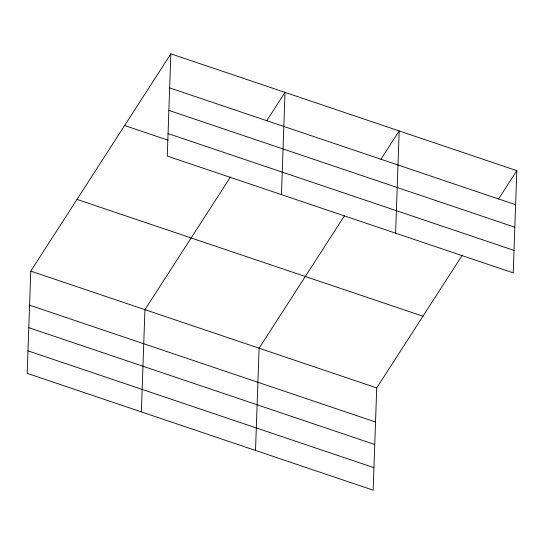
<?xml version="1.0" encoding="UTF-8"?>
<svg xmlns="http://www.w3.org/2000/svg" width="544" height="544" viewBox="0 0 544 544"><rect width="100%" height="100%" fill="white"/><g stroke="black" fill="none" stroke-linecap="round" stroke-linejoin="round"><path stroke-width="0.82" d="M170.85 53.829L167.28 156.074L513.23 272.891L516.8 170.646L170.85 53.829L30.77 271.109L27.2 373.354L373.15 490.171L376.72 387.926L462.332 255.129M141.365 411.903L144.935 309.658L230.547 176.868M255.524 450.452L259.1 348.208L344.706 215.417M281.445 194.623L285.015 92.378L266.703 120.775M395.604 233.172L399.18 130.927L380.868 159.324M498.494 199.043L516.8 170.646M169.66 87.904L515.61 204.714M168.878 110.398L514.821 227.215M168.062 133.579L514.012 250.39M124.624 125.535L168.035 140.189M76.996 199.41L422.946 316.22M30.77 271.109L376.72 387.926M29.58 305.184L375.53 421.994M28.798 327.678L374.748 444.496M27.989 350.86L373.939 467.67"/></g></svg>
